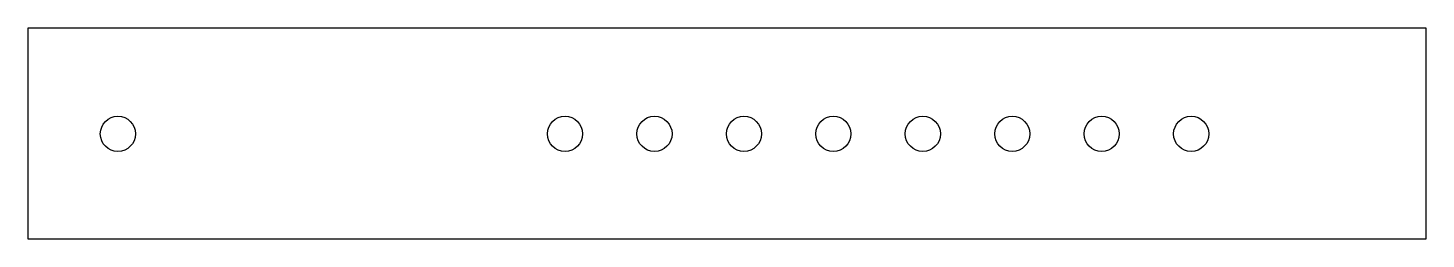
# Model space of a CAD drawing. Header units: millimetres. Extents: x 505 to 705, y 69 to 99.
import ezdxf

# ---------------------------------------------------------------- set-up
doc = ezdxf.new("R2010")
doc.units = ezdxf.units.MM
doc.layers.add('vector-cut', color=5, linetype='Continuous', true_color=0x0000ff)

msp = doc.modelspace()

# ---------------------------------------------------------------- linework, layer by layer
at = {"layer": 'vector-cut'}
msp.add_lwpolyline([(505.42, 69.01), (704.6, 69.01), (704.6, 99.01), (505.42, 99.01)], close=True, dxfattribs=at)
for centre in [(518.23, 83.96), (581.94, 83.96), (594.68, 83.96), (607.42, 83.96), (620.17, 83.96), (632.91, 83.96), (645.65, 83.96), (658.39, 83.96), (671.14, 83.96)]:
    msp.add_circle(centre, 2.5, dxfattribs=at)

doc.saveas('drawing.dxf')
